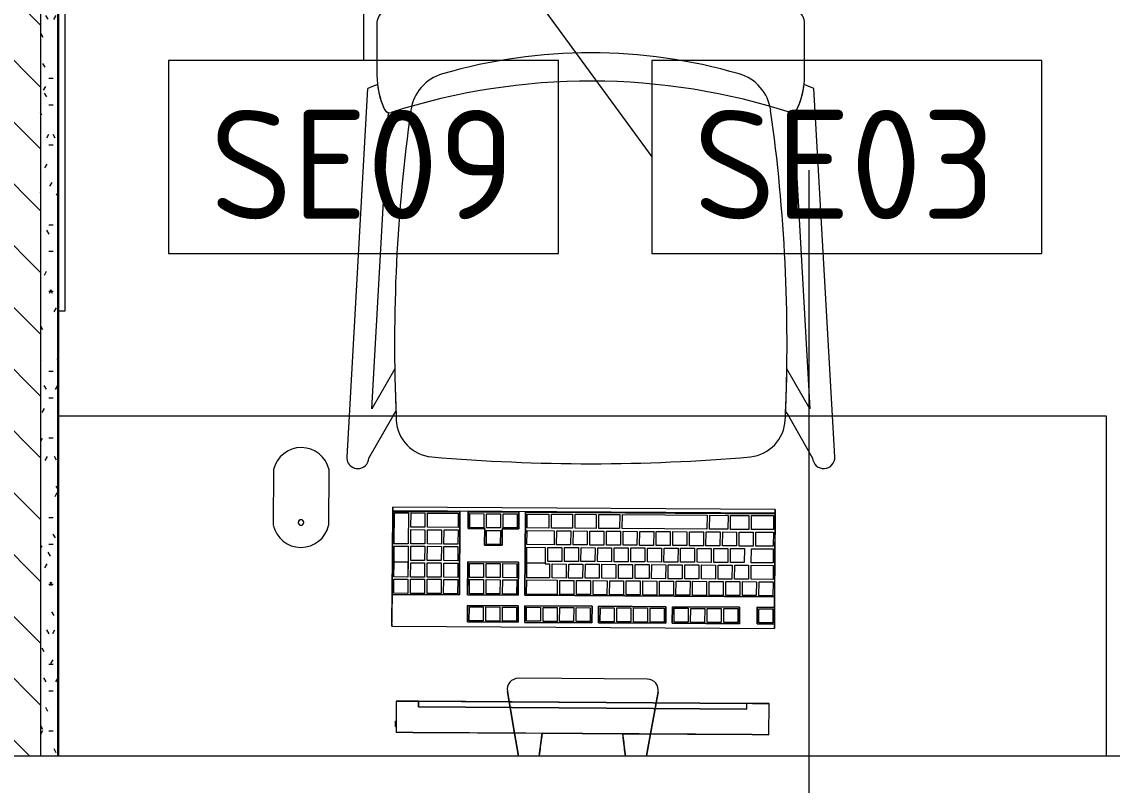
# Model space of a CAD drawing. Header units: millimetres. Extents: x 11693 to 241752, y -8553 to 29926.
# Drawn here: x 49270 to 50519, y 5638 to 6511 of the extents above; entities that cross this region are included whole.
import ezdxf

# ---------------------------------------------------------------- set-up
doc = ezdxf.new("R2010")
doc.units = ezdxf.units.MM
doc.linetypes.add('Осевая', pattern=[1587.5, 317.5, -238.125, 793.75, -238.125])
for name, color, linetype, lineweight in [('A-DETL-GENF', 7, 'Continuous', 9), ('A-GENM', 7, 'Continuous', 9), ('A-WALL-2', 7, 'Continuous', 9), ('I-FURN', 7, 'Continuous', 9), ('I-WALL', 7, 'Continuous', 9), ('P-SANR-FIXT-IDEN', 7, 'Continuous', 9), ('Оси', 7, 'Continuous', 9), ('Оси-2', 7, 'Осевая', 9)]:
    doc.layers.add(name, color=color, linetype=linetype, lineweight=lineweight)
doc.layers.add('A-WALL-1', color=7, linetype='Continuous', lineweight=25, true_color=0x3c3c3c)
doc.layers.add('A-WALL-FNSH-1', color=7, linetype='Continuous', lineweight=15, true_color=0x3c3c3c)
doc.styles.add('GOST Common_1', font='GOST_Common.ttf', dxfattribs={"height": 125})

# ---------------------------------------------------------------- blocks, each defined once
blk = doc.blocks.new('Chair_1 noor 78578 - 1_4-25422005-Фрагмент 2_5')
at = {"layer": 'I-FURN'}
for p, q in [((-130.5, 405.7), (-130.5, 344.8)), ((359.1, 344.8), (359.1, 405.7)), ((-141.2, 329.7), (-162.4, -45.2)), ((391, -45.2), (369.8, 329.7)), ((-136.5, -37.1), (-117.3, 302)), ((345.9, 302), (365.1, -37.1)), ((-110.2, 8.6), (-136.5, -37.1)), ((365.1, -37.1), (338.8, 8.6)), ((-162.4, -45.2), (-165.1, -92)), ((-139.7, -93.5), (-111.9, -45.2)), ((-111.9, -45.2), (-108.8, -39.9)), ((337.4, -39.9), (340.5, -45.2)), ((340.5, -45.2), (368.3, -93.5)), ((393.7, -92), (391, -45.2))]:
    blk.add_line(p, q, dxfattribs=at)
for centre, radius, start, end in [((114.3, -271.9), 732.8, 71.3174, 108.6833), ((114.3, -239.2), 609.6, 73.8265, 106.1735), ((-37.4, 344.8), 93.1, 180, 204.9864), ((114.3, -408), 746, 71.9445, 107.8276), ((-41.4, 297.5), 50.8, 106.1735, 171.9659), ((270, 297.5), 50.8, 8.0341, 73.8265), ((266, 344.8), 93.1, 334.477, 360), ((114.3, -279.3), 660.4, 111.7, 112.7563), ((-37.4, 344.8), 93.1, 186.4785, 204.9864), ((266, 344.8), 93.1, 335.0136, 353.5215), ((114.3, -279.3), 660.4, 67.2437, 68.3), ((-116, 308.2), 6.35, 204.9864, 258.4091), ((-116, 308.2), 6.35, 204.9864, 287.8276), ((1798.9, 37.7), 1909.3, 171.9659, 182.4904), ((-1570.3, 37.7), 1909.3, 357.5096, 8.0341), ((344.3, 307.4), 6.35, 281.4186, 334.477), ((344.6, 308.2), 6.35, 281.5909, 335.0136), ((1798.9, 37.7), 1909.3, 180.8761, 182.3307), ((-1570.3, 37.7), 1909.3, 357.6693, 359.1239), ((1798.9, 37.7), 1909.3, 182.4904, 182.6261), ((-64, -47.7), 44.5, 182.6261, 265.0912), ((292.6, -47.7), 44.4, 275.9396, 357.3739), ((-1570.3, 37.7), 1909.3, 357.3739, 357.5096), ((-152.4, -92.7), 12.7, 176.75, 311.75), ((-152.4, -92.7), 12.7, 311.75, 356.75), ((114.8, 2033.8), 2133.6, 265.0912, 274.9044), ((381, -92.7), 12.7, 183.25, 228.25), ((381, -92.7), 12.7, 318.25, 3.25), ((381, -92.7), 12.7, 228.25, 273.25), ((381, -92.7), 12.7, 273.25, 318.25)]:
    blk.add_arc(centre, radius, start, end, dxfattribs=at)
for points in [[(-120.4, 422.3), (-122, 420.8), (-124.7, 417.8), (-127.8, 413.5), (-129.8, 409.4), (-130.4, 406.9), (-130.5, 405.7)], [(359.1, 405.7), (359, 406.9), (358.4, 409.4), (356.4, 413.5), (353.3, 417.8), (350.6, 420.8), (349, 422.3)]]:
    blk.add_open_spline(points, degree=3, dxfattribs=at)
blk = doc.blocks.new('Стол базовый прямоугольный - 1_2-26230909-Фрагмент 2_5')
at = {"layer": 'I-FURN'}
for p, q in [((-600, -300), (-600, 89.1)), ((600, -300), (-600, -300))]:
    blk.add_line(p, q, dxfattribs=at)
blk = doc.blocks.new('iMac_G5_Computer_17quot_Screen_Model_4681 - iMac_G5_Computer_17quot_Screen_Model_4681-26238357-Фрагмент 2_5')
at = {"layer": 'A-GENM'}
for p, q in [((292.1, -311.2), (292.1, -374.6)), ((355.6, -374.6), (355.6, -311.2))]:
    blk.add_line(p, q, dxfattribs=at)
for centre, start, end in [((323.9, -318.3), 12.6804, 167.3196), ((323.9, -367.5), 192.6804, 347.3196)]:
    blk.add_arc(centre, 32.5, start, end, dxfattribs=at)
at = {"layer": 'I-FURN'}
for p, q in [((-73.4, -49.7), (-77.9, -75)), ((-77.9, -75), (-73.4, -49.7)), ((-49.4, -49.5), (-48.4, -57.1)), ((-47.6, -63.1), (-49.4, -49.5)), ((49.5, -48.9), (47.6, -63.1)), ((48.4, -57.1), (49.5, -48.9)), ((77.9, -75), (73.2, -48.7)), ((73.2, -48.7), (77.9, -75)), ((-47.5, -63.9), (-47.6, -63.1)), ((47.6, -63.1), (47.5, -63.9)), ((-213.4, -75), (-213.4, -110.6)), ((-194.3, -75), (-213.4, -75)), ((-213.4, -75), (-194.3, -75)), ((-46.1, -75), (-194.3, -75)), ((-194.3, -75), (194.3, -75)), ((-77.9, -75), (-83, -104.2)), ((-83, -104.2), (-77.9, -75)), ((46.1, -75), (-46.1, -75)), ((-46.1, -75), (46.1, -75)), ((-46.1, -75), (46.1, -75)), ((194.3, -75), (46.1, -75)), ((83, -104.2), (77.9, -75)), ((77.9, -75), (83, -104.2)), ((194.3, -75), (213.4, -75)), ((213.4, -75), (194.3, -75)), ((213.4, -110.6), (213.4, -75)), ((214, -81.7), (213.4, -81.7)), ((213.4, -84.7), (213.4, -81.7)), ((213.4, -81.7), (213.4, -84.7)), ((213.4, -87.7), (213.4, -84.7)), ((213.4, -84.7), (213.4, -87.7)), ((214, -84.7), (214, -81.7)), ((214, -81.7), (214, -84.7)), ((214, -87.7), (214, -84.7)), ((214, -84.7), (214, -87.7)), ((213.4, -87.7), (214, -87.7)), ((-194.3, -110.6), (-213.4, -110.6)), ((-213.4, -110.6), (-194.3, -110.6)), ((194.3, -110.6), (-194.3, -110.6)), ((-194.3, -110.6), (-188, -110.6)), ((188, -104.2), (-188, -104.2)), ((-188, -104.2), (188, -104.2)), ((-188, -104.2), (-188, -110.6)), ((-188, -104.2), (-188, -110.6)), ((-188, -110.6), (188, -110.6)), ((188, -110.6), (-188, -110.6)), ((-188, -110.6), (188, -110.6)), ((-84.1, -110.6), (-86.3, -122.7)), ((-86.3, -122.7), (-84.1, -110.6)), ((-83, -104.2), (-84.1, -110.6)), ((-84.1, -110.6), (-83, -104.2)), ((84.1, -110.6), (83, -104.2)), ((83, -104.2), (84.1, -110.6)), ((86.3, -122.7), (84.1, -110.6)), ((84.1, -110.6), (86.3, -122.7)), ((188, -110.6), (188, -104.2)), ((188, -104.2), (188, -110.6)), ((188, -110.6), (194.3, -110.6)), ((194.3, -110.6), (213.4, -110.6)), ((213.4, -110.6), (194.3, -110.6)), ((-73.8, -137.6), (73.8, -137.6)), ((-73.8, -137.6), (73.8, -137.6)), ((-219, -199.1), (-219, -196.5)), ((-219, -196.5), (-219, -197.5)), ((219, -196.5), (-219, -196.5)), ((-219, -197.5), (-219, -199.1)), ((-219, -201.7), (-219, -199.1)), ((219, -197.5), (219, -196.5)), ((219, -196.5), (219, -199.1)), ((219, -199.1), (219, -197.5)), ((219, -199.1), (219, -202.6)), ((-219, -200.5), (-219, -327.7)), ((-219, -220.7), (-219, -201.7)), ((-219, -201.7), (-199, -201.7)), ((-199, -201.7), (-219, -201.7)), ((-217, -219), (-217, -203)), ((-217, -203), (-201, -203)), ((-217, -203), (-201, -203)), ((-217, -219), (-217, -203)), ((-201, -203), (-201, -219)), ((-201, -203), (-201, -219)), ((-199, -201.7), (-199, -202.6)), ((-199, -202.6), (-199, -220.7)), ((-199, -220.7), (-199, -202.6)), ((-179, -202.6), (-179, -201.7)), ((-179, -201.7), (-102, -201.7)), ((-102, -201.7), (-179, -201.7)), ((-179, -220.7), (-179, -202.6)), ((-179, -202.6), (-179, -220.7)), ((-177, -219), (-177, -203)), ((-177, -203), (-161, -203)), ((-177, -203), (-161, -203)), ((-177, -219), (-177, -203)), ((-161, -203), (-161, -219)), ((-161, -203), (-161, -219)), ((-158, -219), (-158, -203)), ((-158, -203), (-142, -203)), ((-158, -203), (-142, -203)), ((-158, -219), (-158, -203)), ((-142, -203), (-142, -219)), ((-142, -203), (-142, -219)), ((-139, -219), (-139, -203)), ((-139, -203), (-123, -203)), ((-139, -203), (-123, -203)), ((-139, -219), (-139, -203)), ((-123, -203), (-123, -219)), ((-123, -203), (-123, -219)), ((-120, -219), (-120, -203)), ((-120, -203), (-104, -203)), ((-120, -203), (-104, -203)), ((-120, -219), (-120, -203)), ((-104, -203), (-104, -219)), ((-104, -203), (-104, -219)), ((-102, -201.7), (-102, -202.6)), ((-102, -202.6), (-102, -220.7)), ((-102, -220.7), (-102, -202.6)), ((-94.5, -202.6), (-94.5, -201.7)), ((-94.5, -201.7), (-17.5, -201.7)), ((-17.5, -201.7), (-94.5, -201.7)), ((-94.5, -220.7), (-94.5, -202.6)), ((-94.5, -202.6), (-94.5, -220.7)), ((-92.5, -219), (-92.5, -203)), ((-92.5, -203), (-76.5, -203)), ((-92.5, -203), (-76.5, -203)), ((-92.5, -219), (-92.5, -203)), ((-76.5, -203), (-76.5, -219)), ((-76.5, -203), (-76.5, -219)), ((-73.5, -219), (-73.5, -203)), ((-73.5, -203), (-57.5, -203)), ((-73.5, -203), (-57.5, -203)), ((-73.5, -219), (-73.5, -203)), ((-57.5, -203), (-57.5, -219)), ((-57.5, -203), (-57.5, -219)), ((-54.5, -219), (-54.5, -203)), ((-54.5, -203), (-38.5, -203)), ((-54.5, -203), (-38.5, -203)), ((-54.5, -219), (-54.5, -203)), ((-38.5, -203), (-38.5, -219)), ((-38.5, -203), (-38.5, -219)), ((-35.5, -219), (-35.5, -203)), ((-35.5, -203), (-19.5, -203)), ((-35.5, -203), (-19.5, -203)), ((-35.5, -219), (-35.5, -203)), ((-19.5, -203), (-19.5, -219)), ((-19.5, -203), (-19.5, -219)), ((-17.5, -201.7), (-17.5, -202.6)), ((-17.5, -202.6), (-17.5, -220.7)), ((-17.5, -220.7), (-17.5, -202.6)), ((-10, -202.6), (-10, -201.7)), ((-10, -201.7), (67, -201.7)), ((67, -201.7), (-10, -201.7)), ((-10, -220.7), (-10, -202.6)), ((-10, -202.6), (-10, -220.7)), ((-8, -219), (-8, -203)), ((-8, -203), (8, -203)), ((-8, -203), (8, -203)), ((-8, -219), (-8, -203)), ((8, -203), (8, -219)), ((8, -203), (8, -219)), ((11, -219), (11, -203)), ((11, -203), (27, -203)), ((11, -203), (27, -203)), ((11, -219), (11, -203)), ((27, -203), (27, -219)), ((27, -203), (27, -219)), ((30, -219), (30, -203)), ((30, -203), (46, -203)), ((30, -203), (46, -203)), ((30, -219), (30, -203)), ((46, -203), (46, -219)), ((46, -203), (46, -219)), ((49, -219), (49, -203)), ((49, -203), (65, -203)), ((49, -203), (65, -203)), ((49, -219), (49, -203)), ((65, -203), (65, -219)), ((65, -203), (65, -219)), ((67, -201.7), (67, -202.6)), ((67, -202.6), (67, -220.7)), ((67, -220.7), (67, -202.6)), ((74.5, -202.6), (74.5, -201.7)), ((74.5, -201.7), (132.5, -201.7)), ((132.5, -201.7), (74.5, -201.7)), ((74.5, -220.7), (74.5, -202.6)), ((74.5, -202.6), (74.5, -220.7)), ((76.5, -219), (76.5, -203)), ((76.5, -203), (92.5, -203)), ((76.5, -203), (92.5, -203)), ((76.5, -219), (76.5, -203)), ((92.5, -203), (92.5, -219)), ((92.5, -203), (92.5, -219)), ((95.5, -219), (95.5, -203)), ((95.5, -203), (111.5, -203)), ((95.5, -203), (111.5, -203)), ((95.5, -219), (95.5, -203)), ((111.5, -203), (111.5, -219)), ((111.5, -203), (111.5, -219)), ((114.5, -219), (114.5, -203)), ((114.5, -203), (130.5, -203)), ((114.5, -203), (130.5, -203)), ((114.5, -219), (114.5, -203)), ((130.5, -203), (130.5, -219)), ((130.5, -203), (130.5, -219)), ((132.5, -201.7), (132.5, -202.6)), ((132.5, -202.6), (132.5, -220.7)), ((132.5, -220.7), (132.5, -202.6)), ((219, -327.7), (219, -200.6)), ((219, -202.6), (219, -232.7)), ((-219, -232.7), (-219, -220.7)), ((-199, -220.7), (-219, -220.7)), ((-219, -220.7), (-199, -220.7)), ((-201, -219), (-217, -219)), ((-201, -219), (-217, -219)), ((-102, -220.7), (-179, -220.7)), ((-179, -220.7), (-102, -220.7)), ((-161, -219), (-177, -219)), ((-161, -219), (-177, -219)), ((-142, -219), (-158, -219)), ((-142, -219), (-158, -219)), ((-123, -219), (-139, -219)), ((-123, -219), (-139, -219)), ((-104, -219), (-120, -219)), ((-104, -219), (-120, -219)), ((-17.5, -220.7), (-94.5, -220.7)), ((-94.5, -220.7), (-17.5, -220.7)), ((-76.5, -219), (-92.5, -219)), ((-76.5, -219), (-92.5, -219)), ((-57.5, -219), (-73.5, -219)), ((-57.5, -219), (-73.5, -219)), ((-38.5, -219), (-54.5, -219)), ((-38.5, -219), (-54.5, -219)), ((-19.5, -219), (-35.5, -219)), ((-19.5, -219), (-35.5, -219)), ((67, -220.7), (-10, -220.7)), ((-10, -220.7), (67, -220.7)), ((8, -219), (-8, -219)), ((8, -219), (-8, -219)), ((27, -219), (11, -219)), ((27, -219), (11, -219)), ((46, -219), (30, -219)), ((46, -219), (30, -219)), ((65, -219), (49, -219)), ((65, -219), (49, -219)), ((132.5, -220.7), (74.5, -220.7)), ((74.5, -220.7), (132.5, -220.7)), ((92.5, -219), (76.5, -219)), ((92.5, -219), (76.5, -219)), ((111.5, -219), (95.5, -219)), ((111.5, -219), (95.5, -219)), ((130.5, -219), (114.5, -219)), ((130.5, -219), (114.5, -219)), ((-219, -327.7), (-219, -232.7)), ((-219, -232.7), (67, -232.7)), ((67, -232.7), (-219, -232.7)), ((-217, -250), (-217, -234)), ((-217, -234), (-201, -234)), ((-217, -234), (-201, -234)), ((-217, -250), (-217, -234)), ((-201, -234), (-201, -250)), ((-201, -234), (-201, -250)), ((-198, -250), (-198, -234)), ((-198, -234), (-182, -234)), ((-198, -234), (-182, -234)), ((-198, -250), (-198, -234)), ((-182, -234), (-182, -250)), ((-182, -234), (-182, -250)), ((-179, -250), (-179, -234)), ((-179, -234), (-163, -234)), ((-179, -234), (-163, -234)), ((-179, -250), (-179, -234)), ((-163, -234), (-163, -250)), ((-163, -234), (-163, -250)), ((-160, -250), (-160, -234)), ((-160, -234), (-144, -234)), ((-160, -234), (-144, -234)), ((-160, -250), (-160, -234)), ((-144, -234), (-144, -250)), ((-144, -234), (-144, -250)), ((-141, -250), (-141, -234)), ((-141, -234), (-125, -234)), ((-141, -234), (-125, -234)), ((-141, -250), (-141, -234)), ((-125, -234), (-125, -250)), ((-125, -234), (-125, -250)), ((-122, -250), (-122, -234)), ((-122, -234), (-106, -234)), ((-122, -234), (-106, -234)), ((-122, -250), (-122, -234)), ((-106, -234), (-106, -250)), ((-106, -234), (-106, -250)), ((-103, -250), (-103, -234)), ((-103, -234), (-87, -234)), ((-103, -234), (-87, -234)), ((-103, -250), (-103, -234)), ((-87, -234), (-87, -250)), ((-87, -234), (-87, -250)), ((-84, -250), (-84, -234)), ((-84, -234), (-68, -234)), ((-84, -234), (-68, -234)), ((-84, -250), (-84, -234)), ((-68, -234), (-68, -250)), ((-68, -234), (-68, -250)), ((-65, -250), (-65, -234)), ((-65, -234), (-49, -234)), ((-65, -234), (-49, -234)), ((-65, -250), (-65, -234)), ((-49, -234), (-49, -250)), ((-49, -234), (-49, -250)), ((-46, -250), (-46, -234)), ((-46, -234), (-30, -234)), ((-46, -234), (-30, -234)), ((-46, -250), (-46, -234)), ((-30, -234), (-30, -250)), ((-30, -234), (-30, -250)), ((-27, -250), (-27, -234)), ((-27, -234), (-11, -234)), ((-27, -234), (-11, -234)), ((-27, -250), (-27, -234)), ((-11, -234), (-11, -250)), ((-11, -234), (-11, -250)), ((-8, -250), (-8, -234)), ((-8, -234), (8, -234)), ((-8, -234), (8, -234)), ((-8, -250), (-8, -234)), ((8, -234), (8, -250)), ((8, -234), (8, -250)), ((11, -250), (11, -234)), ((11, -234), (27, -234)), ((11, -234), (27, -234)), ((11, -250), (11, -234)), ((27, -234), (27, -250)), ((27, -234), (27, -250)), ((30, -250.3), (30, -234)), ((30, -234), (65, -234)), ((30, -234), (65, -234)), ((30, -250.3), (30, -234)), ((65, -234), (65, -250.3)), ((65, -234), (65, -250.3)), ((67, -232.7), (67, -327.1)), ((67, -327.1), (67, -232.7)), ((74.5, -270.7), (74.5, -232.7)), ((74.5, -232.7), (132.5, -232.7)), ((74.5, -232.7), (74.5, -270.7)), ((132.5, -232.7), (74.5, -232.7)), ((76.5, -250.3), (76.5, -234)), ((76.5, -234), (92.5, -234)), ((76.5, -234), (92.5, -234)), ((76.5, -250.3), (76.5, -234)), ((92.5, -234), (92.5, -250.3)), ((92.5, -234), (92.5, -250.3)), ((95.5, -250.3), (95.5, -234)), ((95.5, -234), (111.5, -234)), ((95.5, -234), (111.5, -234)), ((95.5, -250.3), (95.5, -234)), ((111.5, -234), (111.5, -250.3)), ((111.5, -234), (111.5, -250.3)), ((114.5, -250.3), (114.5, -234)), ((114.5, -234), (130.5, -234)), ((114.5, -234), (130.5, -234)), ((114.5, -250.3), (114.5, -234)), ((130.5, -234), (130.5, -250.3)), ((130.5, -234), (130.5, -250.3)), ((132.5, -232.7), (132.5, -270.7)), ((132.5, -254), (132.5, -232.7)), ((142, -327.1), (142, -232.7)), ((142, -232.7), (219, -232.7)), ((219, -232.7), (142, -232.7)), ((142, -232.7), (142, -327.1)), ((144, -250.3), (144, -234)), ((144, -234), (160, -234)), ((144, -234), (160, -234)), ((144, -250.3), (144, -234)), ((160, -234), (160, -250.3)), ((160, -234), (160, -250.3)), ((163, -250.3), (163, -234)), ((163, -234), (179, -234)), ((163, -234), (179, -234)), ((163, -250.3), (163, -234)), ((179, -234), (179, -250.3)), ((179, -234), (179, -250.3)), ((182, -250.3), (182, -234)), ((182, -234), (198, -234)), ((182, -234), (198, -234)), ((182, -250.3), (182, -234)), ((198, -234), (198, -250.3)), ((198, -234), (198, -250.3)), ((201, -250.3), (201, -234)), ((201, -234), (217, -234)), ((201, -234), (217, -234)), ((201, -250.3), (201, -234)), ((217, -234), (217, -250.3)), ((217, -234), (217, -250.3)), ((219, -232.7), (219, -327.7)), ((-201, -250), (-217, -250)), ((-201, -250), (-217, -250)), ((-217, -268.7), (-217, -252.7)), ((-217, -252.7), (-192, -252.7)), ((-217, -252.7), (-192, -252.7)), ((-217, -268.7), (-217, -252.7)), ((-182, -250), (-198, -250)), ((-182, -250), (-198, -250)), ((-192, -252.7), (-192, -268.7)), ((-192, -252.7), (-192, -268.7)), ((-189, -268.7), (-189, -252.7)), ((-189, -252.7), (-173, -252.7)), ((-189, -252.7), (-173, -252.7)), ((-189, -268.7), (-189, -252.7)), ((-163, -250), (-179, -250)), ((-163, -250), (-179, -250)), ((-173, -252.7), (-173, -268.7)), ((-173, -252.7), (-173, -268.7)), ((-170, -268.7), (-170, -252.7)), ((-170, -252.7), (-154, -252.7)), ((-170, -252.7), (-154, -252.7)), ((-170, -268.7), (-170, -252.7)), ((-144, -250), (-160, -250)), ((-144, -250), (-160, -250)), ((-154, -252.7), (-154, -268.7)), ((-154, -252.7), (-154, -268.7)), ((-151, -268.7), (-151, -252.7)), ((-151, -252.7), (-135, -252.7)), ((-151, -252.7), (-135, -252.7)), ((-151, -268.7), (-151, -252.7)), ((-125, -250), (-141, -250)), ((-125, -250), (-141, -250)), ((-135, -252.7), (-135, -268.7)), ((-135, -252.7), (-135, -268.7)), ((-132, -268.7), (-132, -252.7)), ((-132, -252.7), (-116, -252.7)), ((-132, -252.7), (-116, -252.7)), ((-132, -268.7), (-132, -252.7)), ((-106, -250), (-122, -250)), ((-106, -250), (-122, -250)), ((-116, -252.7), (-116, -268.7)), ((-116, -252.7), (-116, -268.7)), ((-113, -268.7), (-113, -252.7)), ((-113, -252.7), (-97, -252.7)), ((-113, -252.7), (-97, -252.7)), ((-113, -268.7), (-113, -252.7)), ((-87, -250), (-103, -250)), ((-87, -250), (-103, -250)), ((-97, -252.7), (-97, -268.7)), ((-97, -252.7), (-97, -268.7)), ((-94, -268.7), (-94, -252.7)), ((-94, -252.7), (-78, -252.7)), ((-94, -252.7), (-78, -252.7)), ((-94, -268.7), (-94, -252.7)), ((-68, -250), (-84, -250)), ((-68, -250), (-84, -250)), ((-78, -252.7), (-78, -268.7)), ((-78, -252.7), (-78, -268.7)), ((-75, -268.7), (-75, -252.7)), ((-75, -252.7), (-59, -252.7)), ((-75, -252.7), (-59, -252.7)), ((-75, -268.7), (-75, -252.7)), ((-49, -250), (-65, -250)), ((-49, -250), (-65, -250)), ((-59, -252.7), (-59, -268.7)), ((-59, -252.7), (-59, -268.7)), ((-56, -268.7), (-56, -252.7)), ((-56, -252.7), (-40, -252.7)), ((-56, -252.7), (-40, -252.7)), ((-56, -268.7), (-56, -252.7)), ((-30, -250), (-46, -250)), ((-30, -250), (-46, -250)), ((-40, -252.7), (-40, -268.7)), ((-40, -252.7), (-40, -268.7)), ((-37, -268.7), (-37, -252.7)), ((-37, -252.7), (-21, -252.7)), ((-37, -252.7), (-21, -252.7)), ((-37, -268.7), (-37, -252.7)), ((-11, -250), (-27, -250)), ((-11, -250), (-27, -250)), ((-21, -252.7), (-21, -268.7)), ((-21, -252.7), (-21, -268.7)), ((-18, -268.7), (-18, -252.7)), ((-18, -252.7), (-2, -252.7)), ((-18, -252.7), (-2, -252.7)), ((-18, -268.7), (-18, -252.7)), ((8, -250), (-8, -250)), ((8, -250), (-8, -250)), ((-2, -252.7), (-2, -268.7)), ((-2, -252.7), (-2, -268.7)), ((1, -268.7), (1, -252.7)), ((1, -252.7), (17, -252.7)), ((1, -252.7), (17, -252.7)), ((1, -268.7), (1, -252.7)), ((27, -250), (11, -250)), ((27, -250), (11, -250)), ((17, -252.7), (17, -268.7)), ((17, -252.7), (17, -268.7)), ((20, -268.7), (20, -252.7)), ((20, -252.7), (36, -252.7)), ((20, -252.7), (36, -252.7)), ((20, -268.7), (20, -252.7)), ((65, -250.3), (30, -250.3)), ((65, -250.3), (30, -250.3)), ((36, -252.7), (36, -268.7)), ((36, -252.7), (36, -268.7)), ((39, -268.7), (39, -252.7)), ((39, -252.7), (65, -252.7)), ((39, -252.7), (65, -252.7)), ((39, -268.7), (39, -252.7)), ((65, -252.7), (65, -287.7)), ((65, -252.7), (65, -269.9)), ((92.5, -250.3), (76.5, -250.3)), ((92.5, -250.3), (76.5, -250.3)), ((76.5, -252.7), (92.5, -252.7)), ((76.5, -268.7), (76.5, -252.7)), ((76.5, -268.7), (76.5, -252.7)), ((76.5, -252.7), (92.5, -252.7)), ((92.5, -252.7), (92.5, -268.7)), ((92.5, -252.7), (92.5, -268.7)), ((111.5, -250.3), (95.5, -250.3)), ((111.5, -250.3), (95.5, -250.3)), ((95.5, -252.7), (111.5, -252.7)), ((95.5, -268.7), (95.5, -252.7)), ((95.5, -268.7), (95.5, -252.7)), ((95.5, -252.7), (111.5, -252.7)), ((111.5, -252.7), (111.5, -268.7)), ((111.5, -252.7), (111.5, -268.7)), ((130.5, -250.3), (114.5, -250.3)), ((130.5, -250.3), (114.5, -250.3)), ((114.5, -268.7), (114.5, -252.7)), ((114.5, -252.7), (130.5, -252.7)), ((114.5, -252.7), (130.5, -252.7)), ((114.5, -268.7), (114.5, -252.7)), ((130.5, -252.7), (130.5, -268.7)), ((130.5, -252.7), (130.5, -268.7)), ((132.5, -270.7), (132.5, -254.5)), ((160, -250.3), (144, -250.3)), ((160, -250.3), (144, -250.3)), ((144, -269), (144, -252.7)), ((144, -252.7), (160, -252.7)), ((144, -252.7), (160, -252.7)), ((144, -269), (144, -252.7)), ((160, -252.7), (160, -269)), ((160, -252.7), (160, -269)), ((179, -250.3), (163, -250.3)), ((179, -250.3), (163, -250.3)), ((163, -269), (163, -252.7)), ((163, -252.7), (179, -252.7)), ((163, -252.7), (179, -252.7)), ((163, -269), (163, -252.7)), ((179, -252.7), (179, -269)), ((179, -252.7), (179, -269)), ((198, -250.3), (182, -250.3)), ((198, -250.3), (182, -250.3)), ((182, -269), (182, -252.7)), ((182, -252.7), (198, -252.7)), ((182, -252.7), (198, -252.7)), ((182, -269), (182, -252.7)), ((198, -252.7), (198, -269)), ((198, -252.7), (198, -269)), ((217, -250.3), (201, -250.3)), ((217, -250.3), (201, -250.3)), ((201, -288), (201, -252.7)), ((201, -252.7), (217, -252.7)), ((201, -252.7), (217, -252.7)), ((201, -269.9), (201, -252.7)), ((217, -252.7), (217, -288)), ((217, -252.7), (217, -269.9)), ((-192, -268.7), (-217, -268.7)), ((-192, -268.7), (-217, -268.7)), ((-217, -287.7), (-217, -271.7)), ((-217, -271.7), (-192, -271.7)), ((-217, -271.7), (-192, -271.7)), ((-217, -287.7), (-217, -271.7)), ((-192, -271.7), (-192, -287.7)), ((-192, -271.7), (-192, -287.7)), ((-173, -268.7), (-189, -268.7)), ((-173, -268.7), (-189, -268.7)), ((-184, -287.7), (-184, -271.7)), ((-184, -271.7), (-168, -271.7)), ((-184, -271.7), (-168, -271.7)), ((-184, -287.7), (-184, -271.7)), ((-154, -268.7), (-170, -268.7)), ((-154, -268.7), (-170, -268.7)), ((-168, -271.7), (-168, -287.7)), ((-168, -271.7), (-168, -287.7)), ((-165, -287.7), (-165, -271.7)), ((-165, -271.7), (-149, -271.7)), ((-165, -271.7), (-149, -271.7)), ((-165, -287.7), (-165, -271.7)), ((-135, -268.7), (-151, -268.7)), ((-135, -268.7), (-151, -268.7)), ((-149, -271.7), (-149, -287.7)), ((-149, -271.7), (-149, -287.7)), ((-146, -287.7), (-146, -271.7)), ((-146, -271.7), (-130, -271.7)), ((-146, -271.7), (-130, -271.7)), ((-146, -287.7), (-146, -271.7)), ((-116, -268.7), (-132, -268.7)), ((-116, -268.7), (-132, -268.7)), ((-130, -271.7), (-130, -287.7)), ((-130, -271.7), (-130, -287.7)), ((-127, -287.7), (-127, -271.7)), ((-127, -271.7), (-111, -271.7)), ((-127, -271.7), (-111, -271.7)), ((-127, -287.7), (-127, -271.7)), ((-97, -268.7), (-113, -268.7)), ((-97, -268.7), (-113, -268.7)), ((-111, -271.7), (-111, -287.7)), ((-111, -271.7), (-111, -287.7)), ((-108, -287.7), (-108, -271.7)), ((-108, -271.7), (-92, -271.7)), ((-108, -271.7), (-92, -271.7)), ((-108, -287.7), (-108, -271.7)), ((-78, -268.7), (-94, -268.7)), ((-78, -268.7), (-94, -268.7)), ((-92, -271.7), (-92, -287.7)), ((-92, -271.7), (-92, -287.7)), ((-89, -287.7), (-89, -271.7)), ((-89, -271.7), (-73, -271.7)), ((-89, -271.7), (-73, -271.7)), ((-89, -287.7), (-89, -271.7)), ((-59, -268.7), (-75, -268.7)), ((-59, -268.7), (-75, -268.7)), ((-73, -271.7), (-73, -287.7)), ((-73, -271.7), (-73, -287.7)), ((-70, -287.7), (-70, -271.7)), ((-70, -271.7), (-54, -271.7)), ((-70, -271.7), (-54, -271.7)), ((-70, -287.7), (-70, -271.7)), ((-40, -268.7), (-56, -268.7)), ((-40, -268.7), (-56, -268.7)), ((-54, -271.7), (-54, -287.7)), ((-54, -271.7), (-54, -287.7)), ((-51, -287.7), (-51, -271.7)), ((-51, -271.7), (-35, -271.7)), ((-51, -271.7), (-35, -271.7)), ((-51, -287.7), (-51, -271.7)), ((-21, -268.7), (-37, -268.7)), ((-21, -268.7), (-37, -268.7)), ((-35, -271.7), (-35, -287.7)), ((-35, -271.7), (-35, -287.7)), ((-32, -287.7), (-32, -271.7)), ((-32, -271.7), (-16, -271.7)), ((-32, -271.7), (-16, -271.7)), ((-32, -287.7), (-32, -271.7)), ((-2, -268.7), (-18, -268.7)), ((-2, -268.7), (-18, -268.7)), ((-16, -271.7), (-16, -287.7)), ((-16, -271.7), (-16, -287.7)), ((-13, -287.7), (-13, -271.7)), ((-13, -271.7), (3, -271.7)), ((-13, -271.7), (3, -271.7)), ((-13, -287.7), (-13, -271.7)), ((17, -268.7), (1, -268.7)), ((17, -268.7), (1, -268.7)), ((3, -271.7), (3, -287.7)), ((3, -271.7), (3, -287.7)), ((6, -287.7), (6, -271.7)), ((6, -271.7), (22, -271.7)), ((6, -271.7), (22, -271.7)), ((6, -287.7), (6, -271.7)), ((36, -268.7), (20, -268.7)), ((36, -268.7), (20, -268.7)), ((22, -271.7), (22, -287.7)), ((22, -271.7), (22, -287.7)), ((25, -287.7), (25, -271.7)), ((25, -271.7), (41, -271.7)), ((25, -271.7), (41, -271.7)), ((25, -287.7), (25, -271.7)), ((44, -268.7), (39, -268.7)), ((44, -268.7), (39, -268.7)), ((41, -271.7), (41, -287.7)), ((41, -271.7), (41, -287.7)), ((44, -287.7), (44, -268.7)), ((44, -269.9), (44, -268.7)), ((44, -287.7), (44, -269.9)), ((65, -269.9), (44, -269.9)), ((65, -269.9), (65, -287.7)), ((132.5, -270.7), (74.5, -270.7)), ((74.5, -270.7), (132.5, -270.7)), ((92.5, -268.7), (76.5, -268.7)), ((92.5, -268.7), (76.5, -268.7)), ((111.5, -268.7), (95.5, -268.7)), ((111.5, -268.7), (95.5, -268.7)), ((130.5, -268.7), (114.5, -268.7)), ((130.5, -268.7), (114.5, -268.7)), ((160, -269), (144, -269)), ((160, -269), (144, -269)), ((144, -288), (144, -271.7)), ((144, -271.7), (160, -271.7)), ((144, -271.7), (160, -271.7)), ((144, -288), (144, -271.7)), ((160, -271.7), (160, -288)), ((160, -271.7), (160, -288)), ((179, -269), (163, -269)), ((179, -269), (163, -269)), ((163, -288), (163, -271.7)), ((163, -271.7), (179, -271.7)), ((163, -271.7), (179, -271.7)), ((163, -288), (163, -271.7)), ((179, -271.7), (179, -288)), ((179, -271.7), (179, -288)), ((198, -269), (182, -269)), ((198, -269), (182, -269)), ((182, -288), (182, -271.7)), ((182, -271.7), (198, -271.7)), ((182, -271.7), (198, -271.7)), ((182, -288), (182, -271.7)), ((198, -271.7), (198, -288)), ((198, -271.7), (198, -288)), ((201, -288), (201, -269.9)), ((217, -269.9), (201, -269.9)), ((217, -269.9), (217, -288)), ((-192, -287.7), (-217, -287.7)), ((-192, -287.7), (-217, -287.7)), ((-217, -306.7), (-217, -290.7)), ((-217, -290.7), (-197, -290.7)), ((-217, -290.7), (-197, -290.7)), ((-217, -306.7), (-217, -290.7)), ((-197, -290.7), (-197, -306.7)), ((-197, -290.7), (-197, -306.7)), ((-194, -306.7), (-194, -290.7)), ((-194, -290.7), (-178, -290.7)), ((-194, -290.7), (-178, -290.7)), ((-194, -306.7), (-194, -290.7)), ((-168, -287.7), (-184, -287.7)), ((-168, -287.7), (-184, -287.7)), ((-178, -290.7), (-178, -306.7)), ((-178, -290.7), (-178, -306.7)), ((-175, -306.7), (-175, -290.7)), ((-175, -290.7), (-159, -290.7)), ((-175, -290.7), (-159, -290.7)), ((-175, -306.7), (-175, -290.7)), ((-149, -287.7), (-165, -287.7)), ((-149, -287.7), (-165, -287.7)), ((-159, -290.7), (-159, -306.7)), ((-159, -290.7), (-159, -306.7)), ((-156, -306.7), (-156, -290.7)), ((-156, -290.7), (-140, -290.7)), ((-156, -290.7), (-140, -290.7)), ((-156, -306.7), (-156, -290.7)), ((-130, -287.7), (-146, -287.7)), ((-130, -287.7), (-146, -287.7)), ((-140, -290.7), (-140, -306.7)), ((-140, -290.7), (-140, -306.7)), ((-137, -306.7), (-137, -290.7)), ((-137, -290.7), (-121, -290.7)), ((-137, -290.7), (-121, -290.7)), ((-137, -306.7), (-137, -290.7)), ((-111, -287.7), (-127, -287.7)), ((-111, -287.7), (-127, -287.7)), ((-121, -290.7), (-121, -306.7)), ((-121, -290.7), (-121, -306.7)), ((-118, -306.7), (-118, -290.7)), ((-118, -290.7), (-102, -290.7)), ((-118, -290.7), (-102, -290.7)), ((-118, -306.7), (-118, -290.7)), ((-92, -287.7), (-108, -287.7)), ((-92, -287.7), (-108, -287.7)), ((-102, -290.7), (-102, -306.7)), ((-102, -290.7), (-102, -306.7)), ((-99, -306.7), (-99, -290.7)), ((-99, -290.7), (-83, -290.7)), ((-99, -290.7), (-83, -290.7)), ((-99, -306.7), (-99, -290.7)), ((-73, -287.7), (-89, -287.7)), ((-73, -287.7), (-89, -287.7)), ((-83, -290.7), (-83, -306.7)), ((-83, -290.7), (-83, -306.7)), ((-80, -306.7), (-80, -290.7)), ((-80, -290.7), (-64, -290.7)), ((-80, -290.7), (-64, -290.7)), ((-80, -306.7), (-80, -290.7)), ((-54, -287.7), (-70, -287.7)), ((-54, -287.7), (-70, -287.7)), ((-64, -290.7), (-64, -306.7)), ((-64, -290.7), (-64, -306.7)), ((-61, -306.7), (-61, -290.7)), ((-61, -290.7), (-45, -290.7)), ((-61, -290.7), (-45, -290.7)), ((-61, -306.7), (-61, -290.7)), ((-35, -287.7), (-51, -287.7)), ((-35, -287.7), (-51, -287.7)), ((-45, -290.7), (-45, -306.7)), ((-45, -290.7), (-45, -306.7)), ((-42, -306.7), (-42, -290.7)), ((-42, -290.7), (-26, -290.7)), ((-42, -290.7), (-26, -290.7)), ((-42, -306.7), (-42, -290.7)), ((-16, -287.7), (-32, -287.7)), ((-16, -287.7), (-32, -287.7)), ((-26, -290.7), (-26, -306.7)), ((-26, -290.7), (-26, -306.7)), ((-23, -306.7), (-23, -290.7)), ((-23, -290.7), (-7, -290.7)), ((-23, -290.7), (-7, -290.7)), ((-23, -306.7), (-23, -290.7)), ((3, -287.7), (-13, -287.7)), ((3, -287.7), (-13, -287.7)), ((-7, -290.7), (-7, -306.7)), ((-7, -290.7), (-7, -306.7)), ((-4, -306.7), (-4, -290.7)), ((-4, -290.7), (12, -290.7)), ((-4, -290.7), (12, -290.7)), ((-4, -306.7), (-4, -290.7)), ((22, -287.7), (6, -287.7)), ((22, -287.7), (6, -287.7)), ((12, -290.7), (12, -306.7)), ((12, -290.7), (12, -306.7)), ((15, -306.7), (15, -290.7)), ((15, -290.7), (31, -290.7)), ((15, -290.7), (31, -290.7)), ((15, -306.7), (15, -290.7)), ((41, -287.7), (25, -287.7)), ((41, -287.7), (25, -287.7)), ((31, -290.7), (31, -306.7)), ((31, -290.7), (31, -306.7)), ((34, -306.7), (34, -290.7)), ((34, -290.7), (65, -290.7)), ((34, -290.7), (65, -290.7)), ((34, -306.7), (34, -290.7)), ((65, -287.7), (44, -287.7)), ((65, -287.7), (44, -287.7)), ((65, -290.7), (65, -306.7)), ((65, -290.7), (65, -306.7)), ((93.5, -308.7), (93.5, -289.7)), ((93.5, -289.7), (113.5, -289.7)), ((113.5, -289.7), (93.5, -289.7)), ((93.5, -289.7), (93.5, -308.7)), ((95.5, -290.7), (111.5, -290.7)), ((95.5, -306.7), (95.5, -290.7)), ((95.5, -306.7), (95.5, -290.7)), ((95.5, -290.7), (111.5, -290.7)), ((111.5, -290.7), (111.5, -306.7)), ((111.5, -290.7), (111.5, -306.7)), ((113.5, -289.7), (113.5, -308.7)), ((113.5, -308.7), (113.5, -289.7)), ((160, -288), (144, -288)), ((160, -288), (144, -288)), ((144, -307), (144, -290.7)), ((144, -290.7), (160, -290.7)), ((144, -290.7), (160, -290.7)), ((144, -307), (144, -290.7)), ((160, -290.7), (160, -307)), ((160, -290.7), (160, -307)), ((179, -288), (163, -288)), ((179, -288), (163, -288)), ((163, -307), (163, -290.7)), ((163, -290.7), (179, -290.7)), ((163, -290.7), (179, -290.7)), ((163, -307), (163, -290.7)), ((179, -290.7), (179, -307)), ((179, -290.7), (179, -307)), ((198, -288), (182, -288)), ((198, -288), (182, -288)), ((182, -307), (182, -290.7)), ((182, -290.7), (198, -290.7)), ((182, -290.7), (198, -290.7)), ((182, -307), (182, -290.7)), ((198, -290.7), (198, -307)), ((198, -290.7), (198, -307)), ((201, -288), (201, -288)), ((217, -288), (201, -288)), ((217, -288), (201, -288)), ((201, -326), (201, -290.7)), ((201, -290.7), (217, -290.7)), ((201, -290.7), (217, -290.7)), ((201, -326), (201, -290.7)), ((217, -290.7), (217, -326)), ((217, -290.7), (217, -326)), ((-197, -306.7), (-217, -306.7)), ((-197, -306.7), (-217, -306.7)), ((-217, -325.7), (-217, -309.7)), ((-217, -309.7), (-192, -309.7)), ((-217, -309.7), (-192, -309.7)), ((-217, -325.7), (-217, -309.7)), ((-178, -306.7), (-194, -306.7)), ((-178, -306.7), (-194, -306.7)), ((-192, -309.7), (-192, -325.7)), ((-192, -309.7), (-192, -325.7)), ((-189, -325.7), (-189, -309.7)), ((-189, -309.7), (-168, -309.7)), ((-189, -309.7), (-168, -309.7)), ((-189, -325.7), (-189, -309.7)), ((-159, -306.7), (-175, -306.7)), ((-159, -306.7), (-175, -306.7)), ((-168, -309.7), (-168, -325.7)), ((-168, -309.7), (-168, -325.7)), ((-165, -325.7), (-165, -309.7)), ((-165, -309.7), (-144, -309.7)), ((-165, -309.7), (-144, -309.7)), ((-165, -325.7), (-165, -309.7)), ((-140, -306.7), (-156, -306.7)), ((-140, -306.7), (-156, -306.7)), ((-144, -309.7), (-144, -325.7)), ((-144, -309.7), (-144, -325.7)), ((-141, -325.7), (-141, -309.7)), ((-141, -309.7), (-44, -309.7)), ((-141, -309.7), (-44, -309.7)), ((-141, -325.7), (-141, -309.7)), ((-121, -306.7), (-137, -306.7)), ((-121, -306.7), (-137, -306.7)), ((-102, -306.7), (-118, -306.7)), ((-102, -306.7), (-118, -306.7)), ((-83, -306.7), (-99, -306.7)), ((-83, -306.7), (-99, -306.7)), ((-64, -306.7), (-80, -306.7)), ((-64, -306.7), (-80, -306.7)), ((-45, -306.7), (-61, -306.7)), ((-45, -306.7), (-61, -306.7)), ((-44, -309.7), (-44, -325.7)), ((-44, -309.7), (-44, -325.7)), ((-26, -306.7), (-42, -306.7)), ((-26, -306.7), (-42, -306.7)), ((-41, -325.7), (-41, -309.7)), ((-41, -309.7), (-17, -309.7)), ((-41, -309.7), (-17, -309.7)), ((-41, -325.7), (-41, -309.7)), ((-7, -306.7), (-23, -306.7)), ((-7, -306.7), (-23, -306.7)), ((-17, -309.7), (-17, -325.7)), ((-17, -309.7), (-17, -325.7)), ((-14, -325.7), (-14, -309.7)), ((-14, -309.7), (10, -309.7)), ((-14, -309.7), (10, -309.7)), ((-14, -325.7), (-14, -309.7)), ((12, -306.7), (-4, -306.7)), ((12, -306.7), (-4, -306.7)), ((10, -309.7), (10, -325.7)), ((10, -309.7), (10, -325.7)), ((13, -325.7), (13, -309.7)), ((13, -309.7), (37, -309.7)), ((13, -309.7), (37, -309.7)), ((13, -325.7), (13, -309.7)), ((31, -306.7), (15, -306.7)), ((31, -306.7), (15, -306.7)), ((65, -306.7), (34, -306.7)), ((65, -306.7), (34, -306.7)), ((37, -309.7), (37, -325.7)), ((37, -309.7), (37, -325.7)), ((40, -325.7), (40, -309.7)), ((40, -309.7), (65, -309.7)), ((40, -309.7), (65, -309.7)), ((40, -325.7), (40, -309.7)), ((65, -309.7), (65, -325.7)), ((65, -309.7), (65, -325.7)), ((74.5, -327.1), (74.5, -308.7)), ((74.5, -308.7), (93.5, -308.7)), ((74.5, -308.7), (74.5, -322.5)), ((93.5, -308.7), (74.5, -308.7)), ((76.5, -309.7), (92.5, -309.7)), ((76.5, -325.7), (76.5, -309.7)), ((76.5, -325.7), (76.5, -309.7)), ((76.5, -309.7), (92.5, -309.7)), ((92.5, -309.7), (92.5, -325.7)), ((92.5, -309.7), (92.5, -325.7)), ((111.5, -306.7), (95.5, -306.7)), ((111.5, -306.7), (95.5, -306.7)), ((95.5, -309.7), (111.5, -309.7)), ((95.5, -325.7), (95.5, -309.7)), ((95.5, -325.7), (95.5, -309.7)), ((95.5, -309.7), (111.5, -309.7)), ((111.5, -309.7), (111.5, -325.7)), ((111.5, -309.7), (111.5, -325.7)), ((113.5, -308.7), (132.5, -308.7)), ((132.5, -308.7), (113.5, -308.7)), ((114.5, -325.7), (114.5, -309.7)), ((114.5, -309.7), (130.5, -309.7)), ((114.5, -309.7), (130.5, -309.7)), ((114.5, -325.7), (114.5, -309.7)), ((130.5, -309.7), (130.5, -325.7)), ((130.5, -309.7), (130.5, -325.7)), ((132.5, -308.7), (132.5, -327.1)), ((132.5, -322.4), (132.5, -308.7)), ((160, -307), (144, -307)), ((160, -307), (144, -307)), ((144, -326), (144, -309.7)), ((144, -309.7), (179, -309.7)), ((144, -309.7), (179, -309.7)), ((144, -326), (144, -309.7)), ((179, -307), (163, -307)), ((179, -307), (163, -307)), ((179, -309.7), (179, -326)), ((179, -309.7), (179, -326)), ((198, -307), (182, -307)), ((198, -307), (182, -307)), ((182, -326), (182, -309.7)), ((182, -309.7), (198, -309.7)), ((182, -309.7), (198, -309.7)), ((182, -326), (182, -309.7)), ((198, -309.7), (198, -326)), ((198, -309.7), (198, -326)), ((74.5, -322.8), (74.5, -327.1)), ((132.5, -327.1), (132.5, -322.5)), ((-219, -328.8), (-219, -327.7)), ((67, -327.7), (-219, -327.7)), ((-219, -327.7), (67, -327.7)), ((-219, -328.8), (-219, -330.1)), ((-219, -332.6), (-219, -328.8)), ((219, -328.8), (-219, -328.8)), ((-219, -330.1), (-219, -330.7)), ((-219, -331.3), (-219, -332.6)), ((-219, -332.6), (219, -332.6)), ((-192, -325.7), (-217, -325.7)), ((-192, -325.7), (-217, -325.7)), ((-168, -325.7), (-189, -325.7)), ((-168, -325.7), (-189, -325.7)), ((-144, -325.7), (-165, -325.7)), ((-144, -325.7), (-165, -325.7)), ((-44, -325.7), (-141, -325.7)), ((-44, -325.7), (-141, -325.7)), ((-17, -325.7), (-41, -325.7)), ((-17, -325.7), (-41, -325.7)), ((10, -325.7), (-14, -325.7)), ((10, -325.7), (-14, -325.7)), ((37, -325.7), (13, -325.7)), ((37, -325.7), (13, -325.7)), ((65, -325.7), (40, -325.7)), ((65, -325.7), (40, -325.7)), ((67, -327.1), (67, -327.7)), ((74.5, -327.7), (74.5, -327.1)), ((132.5, -327.7), (74.5, -327.7)), ((74.5, -327.7), (132.5, -327.7)), ((92.5, -325.7), (76.5, -325.7)), ((92.5, -325.7), (76.5, -325.7)), ((111.5, -325.7), (95.5, -325.7)), ((111.5, -325.7), (95.5, -325.7)), ((130.5, -325.7), (114.5, -325.7)), ((130.5, -325.7), (114.5, -325.7)), ((132.5, -327.1), (132.5, -327.7)), ((142, -327.7), (142, -327.1)), ((219, -327.7), (142, -327.7)), ((142, -327.7), (219, -327.7)), ((179, -326), (144, -326)), ((179, -326), (144, -326)), ((198, -326), (182, -326)), ((198, -326), (182, -326)), ((217, -326), (201, -326)), ((217, -326), (201, -326)), ((219, -327.7), (219, -328.8)), ((219, -328.8), (219, -332.6)), ((219, -330.1), (219, -328.8)), ((219, -330.7), (219, -330.1)), ((219, -332.6), (219, -331.3))]:
    blk.add_line(p, q, dxfattribs=at)
at = {"layer": 'I-FURN', "flags": 128}
for points in [[(-48.4, -57.1), (-48.2, -58.7), (-47.9, -61), (-47.5, -64), (-47.1, -67.4), (-46.6, -71.1), (-46.1, -75)], [(46.1, -75), (46.6, -71.1), (47.1, -67.4), (47.5, -64), (47.9, -61), (48.2, -58.7), (48.4, -57.1)], [(-47.1, -67.4), (-47.3, -65.7), (-47.5, -64.2)], [(-46.1, -75), (-46.4, -72.5), (-46.8, -70), (-47, -67.7)], [(47, -67.7), (46.8, -70), (46.4, -72.5), (46.1, -75)], [(47.5, -64.2), (47.3, -65.7), (47.1, -67.4)]]:
    blk.add_lwpolyline(points, dxfattribs=at)
at = {"layer": 'I-FURN'}
for centre, radius, start, end in [((-73.8, -124.9), 12.7, 170, 270), ((-73.8, -124.9), 12.7, 170, 270), ((73.8, -124.9), 12.7, 270, 10), ((73.8, -124.9), 12.7, 270, 10), ((323.9, -314.3), 3.16, 0, 180), ((323.9, -314.3), 3.16, 0, 165), ((323.9, -314.3), 3.16, 165, 180), ((323.9, -314.3), 3.16, 180, 360), ((323.9, -314.3), 3.16, 180, 240), ((323.9, -314.3), 3.16, 240, 255), ((323.9, -314.3), 3.16, 255, 0)]:
    blk.add_arc(centre, radius, start, end, dxfattribs=at)
blk = doc.blocks.new('DET_L_Линия разрыва - М100-30911424-Фрагмент 2_5')
at = {"layer": 'A-DETL-GENF'}
blk.add_line((0, 0), (9875.7, 0), dxfattribs=at)
blk = doc.blocks.new('М_сантехническая_рамка1 - В рамке-30590747-Фрагмент 2_5')
at = {"layer": 'P-SANR-FIXT-IDEN'}
for p, q in [((4.293, 2.24), (-4.639, 2.24)), ((-4.639, 2.24), (-4.639, -2.178)), ((4.293, -2.178), (4.293, 2.24)), ((-4.639, -2.178), (4.293, -2.178))]:
    blk.add_line(p, q, dxfattribs=at)

msp = doc.modelspace()

# ---------------------------------------------------------------- hatches: boundary and pattern name
at = {"layer": 'I-WALL'}
h = msp.add_hatch(dxfattribs=at)
h.set_pattern_fill('FP_1', color=256, style=0, pattern_type=2)
h.set_pattern_definition([(135, (24261.92, 0), (-35.35534, -35.35534), [])])
h.paths.add_polyline_path([(49291.9, 5670.9), (49291.9, 7700), (49091.9, 7700), (49091.9, 5670.9), (49251.5, 5670.9)])
h = msp.add_hatch(dxfattribs=at)
h.set_pattern_fill('FP_10', color=256, style=0, pattern_type=2)
h.set_pattern_definition([(0, (24261.921, 0), (60.96, 15.24), [5.029, -40.691, 5.029, -40.691, -243.84]), (0, (24261.921, 0), (60.96, 15.24), [-91.44, 5.029, -86.411, 5.029, -40.691, -106.68]), (0, (24261.921, 0), (60.96, 15.24), [-228.6, 5.029, -25.451, 5.029, -71.171]), (120, (24284.781, 7.62), (-43.678227, 45.172909), [5.029, -40.691, 5.029, -40.691, -243.84]), (120, (24284.781, 7.62), (-43.678227, 45.172909), [-91.44, 5.029, -86.411, 5.029, -40.691, -106.68]), (120, (24284.781, 7.62), (-43.678227, 45.172909), [-228.6, 5.029, -25.451, 5.029, -71.171]), (240, (24292.401, 38.1), (-17.281773, -60.412909), [5.029, -40.691, 5.029, -40.691, -243.84]), (240, (24292.401, 38.1), (-17.281773, -60.412909), [-91.44, 5.029, -86.411, 5.029, -40.691, -106.68]), (240, (24292.401, 38.1), (-17.281773, -60.412909), [-228.6, 5.029, -25.451, 5.029, -71.171])])
h.paths.add_polyline_path([(49291.9, 5670.9), (49311.9, 5670.9), (49311.9, 7080), (49291.9, 7080), (49291.9, 5707.5)])

# ---------------------------------------------------------------- linework, layer by layer
at = {"layer": 'A-WALL-1'}
msp.add_line((49311.9, 5670.9), (49311.9, 7080), dxfattribs=at)
at = {"layer": 'A-WALL-2'}
msp.add_line((49291.9, 7180), (49291.9, 5670.9), dxfattribs=at)
at = {"layer": 'A-WALL-FNSH-1'}
msp.add_line((49312.9, 5670.9), (49312.9, 7079), dxfattribs=at)
at = {"layer": 'I-WALL'}
for p, q in [((49319.9, 7072), (49319.9, 6180)), ((49319.9, 6180), (49312.9, 6180))]:
    msp.add_line(p, q, dxfattribs=at)
at = {"layer": 'P-SANR-FIXT-IDEN'}
for p, q in [((49661.9, 6809), (49991.8, 6356.4)), ((49661.6, 6630.5), (49661.6, 6466.8))]:
    msp.add_line(p, q, dxfattribs=at)
at = {"layer": 'Оси'}
msp.add_line((50171.9, 4773.7), (50171.9, 6023.7), dxfattribs=at)
at = {"layer": 'Оси-2'}
msp.add_line((50171.9, 6023.7), (50171.9, 7873.9), dxfattribs=at)

# ---------------------------------------------------------------- block references
at = {"layer": 'A-DETL-GENF', "rotation": 180}
msp.add_blockref('DET_L_Линия разрыва - М100-30911424-Фрагмент 2_5', (54002.3, 5670.9), dxfattribs=at)
at = {"layer": 'I-FURN'}
msp.add_blockref('Chair_1 noor 78578 - 1_4-25422005-Фрагмент 2_5', (49807.6, 6105.2), dxfattribs=at)
for name, p, rotation in [('Стол базовый прямоугольный - 1_2-26230909-Фрагмент 2_5', (49911.9, 5760), 180), ('iMac_G5_Computer_17quot_Screen_Model_4681 - iMac_G5_Computer_17quot_Screen_Model_4681-26238357-Фрагмент 2_5', (49911.9, 5621.7), 179.6205999381419)]:
    msp.add_blockref(name, p, dxfattribs=dict(at, rotation=rotation))
at = {"layer": 'P-SANR-FIXT-IDEN', "xscale": 49.99999999999998, "yscale": 49.99999999999998, "zscale": 49.99999999999998}
for p in [(49670.3, 6354.8), (50223.8, 6354.8)]:
    msp.add_blockref('М_сантехническая_рамка1 - В рамке-30590747-Фрагмент 2_5', p, dxfattribs=at)

# ---------------------------------------------------------------- texts
at = {"layer": 'P-SANR-FIXT-IDEN', "char_height": 125, "width": 444.937, "attachment_point": 1, "style": 'GOST Common_1'}
for s, insert in [('SE09', (49486, 6410.2)), ('SE03', (50039.5, 6410.2))]:
    msp.add_mtext(s, dxfattribs=dict(at, insert=insert))

doc.saveas('drawing.dxf')
